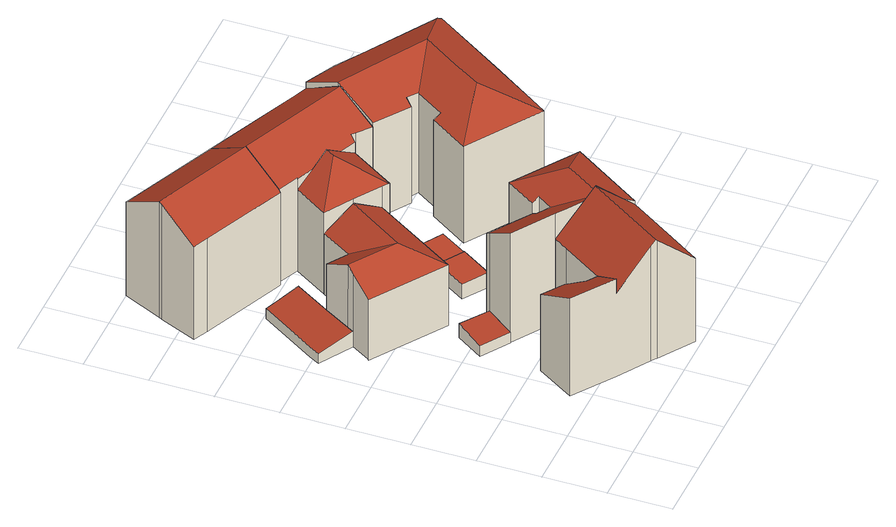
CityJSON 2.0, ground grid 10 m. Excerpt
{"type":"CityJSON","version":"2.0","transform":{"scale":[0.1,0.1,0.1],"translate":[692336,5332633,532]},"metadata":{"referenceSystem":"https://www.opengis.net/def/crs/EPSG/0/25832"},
"CityObjects":{
"building1":{"type":"Building","attributes":{"Gemeindeschluessel":"09162000","HoeheDach":"535.684","HoeheGrund":"532.920","Methode":"1000","NiedrigsteTraufeDesGebaeudes":"534.700","Geometrietyp2DReferenz":"3000","function":"31001_2000","roofType":"1000","measuredHeight":2.76},"geometry":[{"type":"MultiSurface","lod":"2","boundaries":[[[0,1,2,3,4,5]],[[6,7,2,1,8,9]],[[10,11,12,13]],[[14,15,11,10]],[[7,6,14,10,13,16,4,3,2]],[[12,17,5,4,16,13]],[[6,9,15,14]],[[11,15,9,8,1,0,5,17,12]]],"semantics":{"surfaces":[{"type":"WallSurface"},{"type":"GroundSurface"},{"type":"RoofSurface"}],"values":[0,0,0,0,1,0,0,2]}}]},
"building2":{"type":"Building","attributes":{"Gemeindeschluessel":"09162000","HoeheDach":"535.615","HoeheGrund":"533.060","Methode":"1000","NiedrigsteTraufeDesGebaeudes":"535.016","Geometrietyp2DReferenz":"3000","function":"31001_2000","roofType":"1000","measuredHeight":2.56},"geometry":[{"type":"MultiSurface","lod":"2","boundaries":[[[18,19,20,21]],[[19,22,23,20]],[[21,24,25,18]],[[25,22,19,18]],[[24,23,22,25]],[[21,20,23,24]]],"semantics":{"surfaces":[{"type":"WallSurface"},{"type":"RoofSurface"},{"type":"GroundSurface"}],"values":[0,1,2,0,0,0]}}]},
"building3":{"type":"Building","attributes":{"Gemeindeschluessel":"09162000","HoeheDach":"555.050","HoeheGrund":"533.370","Methode":"2000","NiedrigsteTraufeDesGebaeudes":"547.250","Geometrietyp2DReferenz":"3000","function":"31001_1000","roofType":"3100","measuredHeight":21.68,"storeysAboveGround":4},"geometry":[{"type":"MultiSurface","lod":"2","boundaries":[[[26,27,28,29,30,31,32]],[[31,33,34,32]],[[35,36,37,27,26,38]],[[39,40,41,42,43,44]],[[45,46,47,48]],[[40,39,36,35,38,49,50,51,52,53,54,55,56,57,45,48,41]],[[54,31,30,55]],[[50,58,59,51]],[[48,47,42,41]],[[34,33,60,61,59,58]],[[55,30,29,56]],[[52,61,60,53]],[[49,38,26,32,34,58,50]],[[39,44,37,36]],[[51,59,61,52]],[[37,44,43,42,47,46,28,27]],[[28,46,45,57,56,29]],[[33,31,54,53,60]]],"semantics":{"surfaces":[{"type":"RoofSurface"},{"type":"WallSurface"},{"type":"GroundSurface"}],"values":[0,1,1,1,1,2,1,1,1,0,1,1,1,1,1,0,1,1]}}]},
"building4":{"type":"Building","attributes":{"Gemeindeschluessel":"09162000","HoeheDach":"547.140","HoeheGrund":"533.040","Methode":"2000","NiedrigsteTraufeDesGebaeudes":"543.953","Geometrietyp2DReferenz":"3000","function":"31001_9998","roofType":"3100","measuredHeight":14.1},"geometry":[{"type":"MultiSurface","lod":"2","boundaries":[[[62,63,64,65]],[[66,67,68,69]],[[70,66,69,71,72]],[[70,73,64,63,74,75,66]],[[76,65,64,73,77]],[[78,74,63,62]],[[70,72,79,80]],[[79,81,82,83,80]],[[75,84,67,66]],[[85,81,79,72,71]],[[70,80,83,77,73]],[[83,82,76,77]],[[67,84,78,62,65,76,82,81,85,68]],[[85,71,69,68]],[[84,75,74,78]]],"semantics":{"surfaces":[{"type":"WallSurface"},{"type":"RoofSurface"},{"type":"GroundSurface"}],"values":[0,0,1,1,0,0,1,0,0,0,1,0,2,0,0]}}]},
"building5":{"type":"Building","attributes":{"Gemeindeschluessel":"09162000","HoeheDach":"554.183","HoeheGrund":"533.020","Methode":"1000","NiedrigsteTraufeDesGebaeudes":"549.945","Geometrietyp2DReferenz":"3000","function":"31001_9998","roofType":"3100","measuredHeight":21.16,"storeysAboveGround":4},"geometry":[{"type":"MultiSurface","lod":"2","boundaries":[[[86,87,88,89]],[[90,91,92,93]],[[94,95,96,97]],[[97,96,98,99]],[[91,90,100,101,102]],[[103,104,87,86]],[[102,101,105,88,87,104,98]],[[106,105,101,100]],[[107,108,92,91,102,98,96,95]],[[106,100,90,93,109,110,94,97,99,103,86,89]],[[89,88,105,106]],[[110,107,95,94]],[[98,104,103,99]],[[109,93,92,108,107,110]]],"semantics":{"surfaces":[{"type":"WallSurface"},{"type":"RoofSurface"},{"type":"GroundSurface"}],"values":[0,0,0,0,0,0,1,0,1,2,0,0,0,0]}}]},
"building6":{"type":"Building","attributes":{"Gemeindeschluessel":"09162000","HoeheDach":"553.114","HoeheGrund":"533.230","Methode":"1000","NiedrigsteTraufeDesGebaeudes":"549.115","Geometrietyp2DReferenz":"3000","function":"31001_1000","roofType":"3200","measuredHeight":19.88,"storeysAboveGround":4},"geometry":[{"type":"MultiSurface","lod":"2","boundaries":[[[111,112,113,114,115,116,117,118,119]],[[120,121,122,123]],[[118,117,116,124,125,126]],[[127,119,118,126,128,129,130,131]],[[132,133,134,111,135,136]],[[113,137,114]],[[138,139,140,141,121,120]],[[142,114,137,143]],[[144,145,146,147]],[[148,149,145,144]],[[133,150,143,137,151,134]],[[150,133,132,136,139,138,120,123,148,144,147,130,129,128,126,125,124,152,142,143]],[[136,135,140,139]],[[115,114,142,152]],[[147,146,131,130]],[[123,122,149,148]],[[124,116,115,152]],[[121,141,140,135,111,119,127,131,146,145,149,122]],[[134,151,137,113,112,111]]],"semantics":{"surfaces":[{"type":"RoofSurface"},{"type":"WallSurface"},{"type":"GroundSurface"}],"values":[0,1,1,1,1,0,1,1,1,1,1,2,1,1,1,1,1,0,0]}}]},
"building7":{"type":"Building","attributes":{"Gemeindeschluessel":"09162000","HoeheDach":"535.870","HoeheGrund":"533.230","Methode":"1000","NiedrigsteTraufeDesGebaeudes":"535.870","Geometrietyp2DReferenz":"3000","function":"31001_2000","roofType":"1000","measuredHeight":2.64},"geometry":[{"type":"MultiSurface","lod":"2","boundaries":[[[153,154,155,156]],[[157,158,153,156]],[[159,160,155,154]],[[157,160,159,158]],[[158,159,154,153]],[[157,156,155,160]]],"semantics":{"surfaces":[{"type":"WallSurface"},{"type":"RoofSurface"},{"type":"GroundSurface"}],"values":[0,0,0,0,1,2]}}]},
"building8":{"type":"Building","attributes":{"Gemeindeschluessel":"09162000","HoeheDach":"535.409","HoeheGrund":"533.260","Methode":"1000","NiedrigsteTraufeDesGebaeudes":"535.409","Geometrietyp2DReferenz":"3000","function":"31001_2000","roofType":"1000","measuredHeight":2.15},"geometry":[{"type":"MultiSurface","lod":"2","boundaries":[[[161,162,163,164]],[[165,162,161,166]],[[167,164,163,168]],[[167,168,165,166]],[[166,161,164,167]],[[168,163,162,165]]],"semantics":{"surfaces":[{"type":"RoofSurface"},{"type":"WallSurface"},{"type":"GroundSurface"}],"values":[0,1,1,2,1,1]}}]},
"building9":{"type":"Building","attributes":{"Gemeindeschluessel":"09162000","HoeheDach":"554.040","HoeheGrund":"532.980","Methode":"1000","NiedrigsteTraufeDesGebaeudes":"547.801","Geometrietyp2DReferenz":"3000","function":"31001_9998","roofType":"3100","measuredHeight":21.06,"storeysAboveGround":4},"geometry":[{"type":"MultiSurface","lod":"2","boundaries":[[[106,105,88,89]],[[169,170,171,172,88,105,173]],[[174,175,176,177,178,179,180,181,182,169,173,183,184]],[[182,185,186,187,170,169]],[[90,184,183,100]],[[188,181,180,189]],[[190,191,189,180,179,192,193]],[[194,171,170,187]],[[187,186,185,188,189,191,190,195,68,196,81,197,90,100,198,106,89,199,194]],[[200,201,202,203,204]],[[68,201,200,196]],[[192,179,178]],[[205,178,177,176]],[[202,193,192,178,205,203]],[[183,173,105,106,198,100]],[[195,190,193,202,201,68]],[[185,182,181,188]],[[203,205,176,206,204]],[[196,200,204,81]],[[204,206,175,174,197,81]],[[199,172,171,194]],[[197,174,184,90]],[[176,175,206]],[[89,88,172,199]]],"semantics":{"surfaces":[{"type":"WallSurface"},{"type":"RoofSurface"},{"type":"GroundSurface"}],"values":[0,1,1,0,0,0,0,0,2,1,0,0,0,1,0,0,0,1,0,0,0,0,0,0]}}]},
"building10":{"type":"Building","attributes":{"Gemeindeschluessel":"09162000","HoeheDach":"554.466","HoeheGrund":"533.060","Methode":"2000","NiedrigsteTraufeDesGebaeudes":"550.637","Geometrietyp2DReferenz":"3000","function":"31001_9998","roofType":"3200","measuredHeight":21.41,"storeysAboveGround":5},"geometry":[{"type":"MultiSurface","lod":"2","boundaries":[[[207,208,209,210]],[[211,212,213,214]],[[210,209,215,216]],[[217,218,208,207]],[[219,220,221,222]],[[215,223,224,225,226,216]],[[227,228,229,230,231,232,233,234]],[[235,236,237,238,219,222,239,240,241,217,207,210,216,226,225,233,232,231,230]],[[212,242,243,244,245,221,220,213]],[[211,246,229,228,243,242,212]],[[241,240,244,247,218,217]],[[208,218,247,244,243,248,223,215,209]],[[236,235,230,229,246,211]],[[248,243,228,227,234,224,223]],[[221,245,244,240,239,222]],[[214,213,220,219,238,237]],[[236,211,214,237]],[[225,224,234,233]]],"semantics":{"surfaces":[{"type":"WallSurface"},{"type":"RoofSurface"},{"type":"GroundSurface"}],"values":[0,1,0,0,0,0,0,2,1,1,0,1,0,1,0,0,0,0]}}]}
},
"vertices":[
[114,585,31],[145,568,37],[145,568,9],[114,585,9],[92,597,9],[92,597,27],[109,511,9],[144,566,9],[144,566,37],[109,511,37],[77,458,9],[77,458,37],[24,490,27],[24,490,9],[83,468,9],[83,468,37],[34,507,9],[34,507,27],
[165,252,11],[165,252,30],[121,281,30],[121,281,11],[193,295,36],[150,325,36],[150,325,11],[193,295,11],
[196,50,222],[204,45,230],[287,170,230],[230,209,165],[214,186,165],[171,121,165],[146,83,165],[171,121,167],[146,83,192],[204,45,14],[205,44,14],[205,44,229],[196,50,14],[261,7,14],[326,104,14],[344,132,14],[344,132,165],[326,104,165],[261,7,165],[288,170,14],[288,170,230],[292,167,225],[292,167,14],[146,83,14],[80,128,14],[119,188,14],[153,165,14],[155,132,14],[171,121,14],[214,186,14],[230,209,14],[287,170,14],[80,128,192],[119,188,153],[155,132,167],[153,165,152],
[77,458,10],[77,458,143],[83,468,151],[83,468,10],[171,349,120],[171,349,10],[258,485,10],[258,485,120],[156,420,151],[217,511,151],[216,512,151],[83,469,151],[58,428,121],[56,426,120],[109,511,10],[109,511,121],[58,428,10],[173,540,120],[142,491,120],[173,540,10],[141,491,10],[141,491,120],[56,426,10],[217,511,10],
[92,791,10],[92,791,179],[226,733,179],[226,733,10],[172,610,10],[172,610,183],[169,605,179],[169,605,10],[9,674,10],[9,674,179],[35,733,219],[35,733,10],[38,738,222],[38,738,10],[198,669,10],[198,669,221],[198,669,222],[67,801,10],[67,801,180],[199,673,219],[199,673,10],[33,663,180],[168,605,179],[168,605,10],[33,663,10],
[293,166,211],[327,217,211],[335,229,211],[318,314,171],[286,266,171],[296,260,178],[285,244,178],[280,236,178],[279,237,177],[230,209,12],[230,209,211],[165,252,211],[165,252,12],[296,260,12],[285,244,12],[280,236,12],[270,243,177],[279,237,12],[270,243,12],[260,250,12],[260,250,177],[293,166,12],[344,132,12],[344,132,171],[292,167,211],[292,167,12],[420,246,171],[242,200,12],[288,170,12],[288,170,211],[242,200,211],[318,314,12],[420,246,12],[197,301,12],[197,301,172],[265,257,171],[265,257,12],[193,295,12],[193,295,177],[378,183,12],[378,183,171],[286,266,12],
[231,352,39],[263,401,39],[263,401,12],[231,352,12],[270,327,12],[270,327,39],[302,376,39],[302,376,12],
[306,378,34],[334,421,34],[295,445,34],[268,402,34],[334,421,13],[306,378,13],[268,402,13],[295,445,13],
[376,595,220],[378,598,219],[402,657,179],[376,668,179],[199,671,220],[208,594,179],[208,594,178],[235,582,178],[262,571,178],[288,559,178],[315,548,178],[321,557,185],[328,553,184],[353,536,181],[198,669,219],[172,610,179],[353,536,10],[376,595,10],[378,598,10],[328,553,10],[321,557,10],[269,477,10],[315,548,10],[315,548,158],[269,477,158],[402,657,10],[269,478,10],[217,512,10],[208,594,10],[199,671,10],[376,668,10],[217,512,158],[258,485,158],[269,478,158],[253,557,198],[173,540,158],[262,571,198],[208,594,158],
[409,499,11],[409,499,186],[353,536,188],[353,536,11],[469,320,187],[450,416,225],[352,397,187],[352,396,187],[378,598,224],[378,598,11],[417,510,11],[417,510,194],[393,459,11],[393,459,186],[404,452,193],[404,452,11],[378,599,225],[402,657,191],[402,657,11],[378,599,11],[493,609,188],[605,536,191],[611,532,187],[611,532,11],[605,536,11],[493,609,11],[456,634,11],[456,634,187],[538,422,11],[469,320,11],[352,396,11],[352,397,11],[428,488,11],[435,498,11],[424,505,11],[477,458,225],[516,516,225],[435,498,193],[428,488,193],[538,422,187],[424,505,194],[456,553,225]
]}
